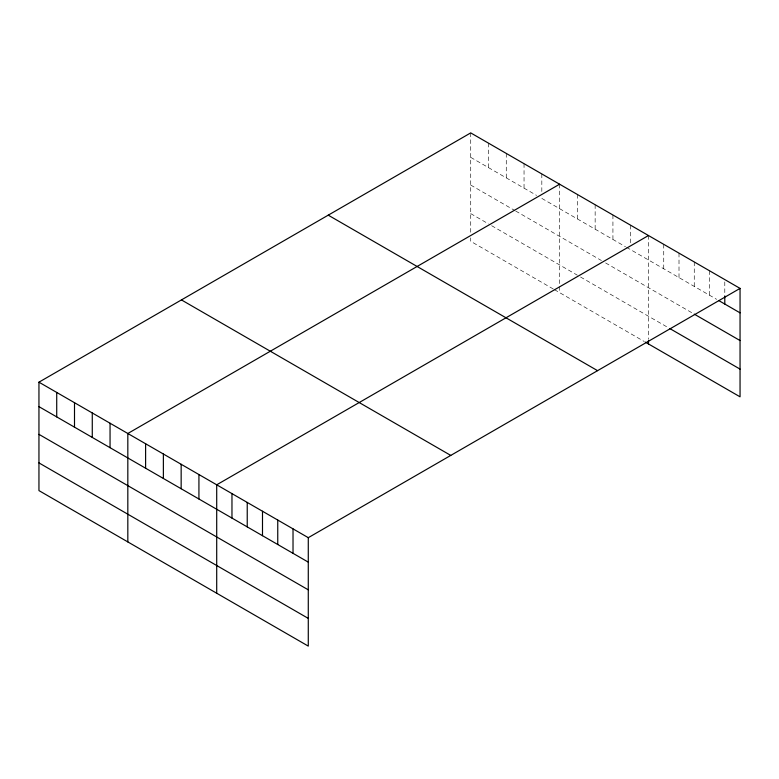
<?xml version="1.0" encoding="UTF-8"?>
<svg xmlns="http://www.w3.org/2000/svg" width="779" height="779" viewBox="0 0 779 779"><rect width="100%" height="100%" fill="white"/><g stroke="black" fill="none" stroke-linecap="round" stroke-linejoin="round"><path stroke-width="0.58" stroke-dasharray="3.9 2.92" d="M470.72 157.358L536.595 195.393M541.824 198.411L625.479 246.7M626.52 247.303L716.651 299.34M470.72 185.061L514.637 210.418M515.679 211.021L601.427 260.527M605.604 262.942L693.242 313.538M470.72 213.612L488.491 223.875M491.637 225.686L577.375 275.191M580.511 277.003L668.83 327.988M553.324 289.019L470.72 241.324L470.72 237.858M554.375 289.622L644.291 341.533M724.791 281.91L724.791 294.725M709.523 270.771L709.523 295.231M694.264 261.968L694.264 286.419M679.006 253.156L679.006 277.606M663.737 244.343L663.737 268.794M648.479 235.531L648.479 339.332M630.698 225.267L630.698 243.895M612.927 215.004L612.927 239.455M595.146 204.741L595.146 229.192M577.375 194.477L577.375 218.938M559.595 184.214L559.595 292.631M541.824 173.951L541.824 192.588M524.043 163.687L524.043 188.148M506.272 153.424L506.272 177.885M488.491 143.161L488.491 167.621M470.72 132.897L470.72 233.242"/><path stroke-width="1.17" d="M38.95 382.177L308.28 537.676L308.28 646.103L38.95 490.604L38.95 382.177L470.72 132.897L740.05 288.396L740.05 396.823L645.343 342.137M559.595 184.214L127.824 433.494L127.824 541.921M648.479 235.531L216.708 484.811L216.708 593.228M308.28 537.676L740.05 288.396M718.686 300.519L740.05 312.856M694.264 314.132L740.05 340.559M669.843 328.572L740.05 369.11M328.232 215.16L597.561 370.658M181.439 299.915L450.768 455.413M38.95 406.638L308.28 562.136M38.95 434.341L308.28 589.839M38.95 462.892L308.28 618.39M724.791 295.893L724.791 304.044M648.479 340.491L648.479 343.948M293.021 528.863L293.021 553.324M277.752 520.051L277.752 544.511M262.494 511.248L262.494 535.699M247.235 502.436L247.235 526.886M231.967 493.623L231.967 518.074M198.927 474.547L198.927 498.998M181.156 464.284L181.156 488.735M163.376 454.021L163.376 478.472M145.605 443.757L145.605 468.218M110.053 423.231L110.053 447.691M92.273 412.967L92.273 437.428M74.502 402.704L74.502 427.165M56.721 392.441L56.721 416.901"/></g></svg>
